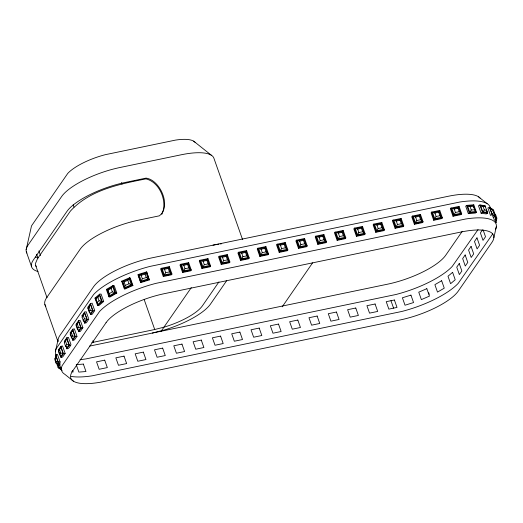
<?xml version="1.0" encoding="UTF-8"?>
<svg xmlns="http://www.w3.org/2000/svg" width="523" height="523" viewBox="0 0 523 523"><rect width="100%" height="100%" fill="white"/><g stroke="black" fill="none" stroke-linecap="round" stroke-linejoin="round"><path stroke-width="0.78" d="M140.733 282.59L138.124 274.542L146.662 271.882L149.271 279.929L140.733 282.59L138.111 275.157L138.124 274.542L141.125 275.327L145.08 274.091L146.662 271.882L149.271 279.929M57.589 363.936L58.112 365.427L58.315 362.4L55.7 354.967L55.922 355.941L54.83 359.608L56.046 363.054L57.89 364.446L58.112 365.427L59.864 364.891L60.067 361.864L57.445 354.431L55.7 354.967L55.497 357.987M55.843 357.17L55.922 355.941L58.315 362.4L60.067 361.864M56.046 363.054L56.138 361.655L54.922 358.209M57.89 364.446L58.053 361.988L56.138 361.655M495.543 216.077L495.634 214.678L494.405 213.75M495.458 221.281L495.981 222.765L496.183 219.738L494.353 214.535M495.981 222.765L495.758 221.785L496.85 218.124L495.634 214.678M494.065 214.437L494.85 216.666L494.353 215.783L494.771 213.561L493.562 210.115L489.541 207.265L487.881 207.977L490.496 215.411L492.156 214.698L494.85 216.666L493.189 217.378L492.666 215.888M122.225 281.596L121.656 281.204L124.062 281.936L125.278 285.381L124.271 288.637L124.847 289.036L132.92 285.532L130.299 278.099L129.73 277.706L121.656 281.204L124.271 288.637L132.352 285.14L132.92 285.532M26.15 249.752L31.171 227.407A36.865 11.513 -19.4 0 1 31.635 225.688L67.761 173.407A36.865 11.513 -19.4 0 1 105.378 154.671L175.434 140.112A36.865 11.513 -19.4 0 1 195.001 142.282M55.464 351.306L57.975 340.133M493.843 237.736L496.353 226.564M486.115 210.096L487.639 213.129L482.507 212.377L479.885 204.944L480.611 205.709L485.481 206.833L484.788 206.317L485.024 205.696L479.885 204.944L478.486 205.748L481.108 213.181L486.24 213.933L487.639 213.129L485.024 205.696M141.125 275.327L142.341 278.772L140.739 281.982L149.284 279.315L146.296 277.543L145.08 274.091M58.38 351.247L60.884 347.357L60.871 346.324L62.544 345.971L65.159 353.411L62.662 357.026L60.988 357.372L58.373 349.939L60.871 346.324L63.486 353.757L60.988 357.372L60.975 356.34L63.008 353.398L60.884 347.357L58.38 351.247L59.596 354.692L60.975 356.34M68.578 348.468L66.905 348.815L66.892 347.782L65.512 346.134L64.296 342.689L66.794 338.799L66.781 337.766L68.454 337.42L70.814 344.108M70.213 334.132L72.71 330.242L72.697 329.209L74.371 328.862L76.986 336.296L74.488 339.911L72.815 340.257L70.2 332.824L72.697 329.209L75.312 336.642L72.815 340.257L72.802 339.224L74.835 336.289L72.71 330.242L70.213 334.132L71.422 337.577L72.802 339.224M80.549 321.05L82.902 327.738L80.405 331.353L78.731 331.706L78.718 330.673L77.339 329.019L76.123 325.574L78.62 321.684L78.613 320.651L80.281 320.305M83.595 320.174L84.641 323.149L87.145 319.533L88.818 319.18L86.315 322.802L84.641 323.149L84.634 322.116L83.249 320.468L82.039 317.016L84.536 313.127L84.523 312.094L86.197 311.747L88.55 318.442M90.544 313.558L89.165 311.911L87.949 308.465L90.446 304.569L90.44 303.536L92.113 303.19L94.728 310.629L93.055 310.976L90.557 314.591L87.936 307.158L90.44 303.536L93.055 310.976L90.322 310.231L89.106 306.785L90.446 304.569L92.578 310.616L90.544 313.558L90.557 314.591L92.231 314.245L94.31 311.231M163.281 276.51L163.797 275.765L171.956 274.072L169.485 271.927L168.269 268.482L169.341 266.632L171.956 274.072L171.446 274.81L163.281 276.51L160.666 269.07L161.176 268.332L169.341 266.632M182.599 272.496L183.109 271.751L191.274 270.058L188.796 267.913L187.58 264.468L188.653 262.624L191.274 270.058L190.758 270.796L182.599 272.496L179.977 265.056L180.487 264.318L188.653 262.624M201.911 268.482L202.421 267.737L210.586 266.044L208.108 263.899L206.899 260.454L207.971 258.61L210.586 266.044L210.076 266.782L201.911 268.482L199.289 261.049L199.806 260.304L207.971 258.61M221.222 264.468L221.739 263.729L229.904 262.03L227.427 259.885L226.211 256.44L227.283 254.596L229.904 262.03L229.388 262.768L221.222 264.468L218.607 257.035L219.117 256.29L227.283 254.596M240.541 260.454L241.051 259.715L249.216 258.016L246.738 255.871L245.529 252.426L246.595 250.582L249.216 258.016L248.706 258.761L240.541 260.454L237.919 253.021L238.436 252.276L246.595 250.582M259.853 256.44L260.362 255.701L268.528 254.001L266.05 251.864L264.841 248.412L265.913 246.568L268.528 254.001L268.018 254.747L259.853 256.44L257.238 249.007L257.747 248.262L265.913 246.568M279.197 252.387L279.707 251.648L287.872 249.948L285.395 247.81L284.179 244.365L285.251 242.515L287.872 249.948L287.356 250.694L279.197 252.387L276.575 244.954L277.085 244.215L285.251 242.515M298.509 248.373L299.019 247.634L307.184 245.934L304.706 243.796L303.497 240.351L304.569 238.501L307.184 245.934L306.674 246.679L298.509 248.373L295.887 240.94L296.404 240.201L304.569 238.501M317.821 244.359L318.337 243.62L326.496 241.927L324.025 239.782L322.809 236.337L323.881 234.487L326.496 241.927L325.986 242.665L317.821 244.359L315.206 236.926L315.715 236.187L323.881 234.487L323.371 235.232M337.139 240.351L337.649 239.606L345.814 237.913L343.336 235.768L342.12 232.323L343.193 230.473L345.814 237.913L345.304 238.651L337.139 240.351L334.517 232.912L335.027 232.173L343.193 230.473M356.451 236.337L356.961 235.592L365.126 233.899L362.648 231.754L361.439 228.309L362.511 226.459L365.126 233.899L364.616 234.637L356.451 236.337L353.836 228.897L354.346 228.159L362.511 226.459M375.762 232.323L376.279 231.578L384.444 229.885L381.967 227.74L380.751 224.295L381.823 222.445L384.444 229.885L383.928 230.623L375.762 232.323L373.147 224.883L373.657 224.145L381.823 222.445L381.313 223.19M395.081 228.309L395.591 227.564L403.756 225.871L401.278 223.726L400.069 220.281L401.134 218.437L403.756 225.871L403.246 226.609L395.081 228.309L392.459 220.869L392.976 220.131L401.134 218.437M414.393 224.295L414.902 223.55L423.068 221.857L420.597 219.712L419.381 216.267L420.453 214.423L423.068 221.857L422.558 222.595L414.393 224.295L411.778 216.855L412.287 216.117L420.453 214.423M433.704 220.281L434.221 219.542L442.386 217.843L439.908 215.698L438.692 212.253L439.765 210.409L442.386 217.843L441.87 218.581L433.704 220.281L431.089 212.848L431.599 212.103L439.765 210.409L439.255 211.148M453.023 216.267L453.533 215.528L461.698 213.829L459.22 211.684L458.011 208.239L459.083 206.395L461.698 213.829L461.188 214.567L453.023 216.267L450.401 208.834L450.918 208.089L459.083 206.395M473.773 204.794L473.361 206.291L475.485 211.593L476.394 212.233L475.42 213.044L468.32 213.626L465.705 206.193L466.673 205.382L473.773 204.794L476.394 212.233L469.294 212.815L468.32 213.626M64.296 342.689L66.794 338.799L68.925 344.84L69.402 345.2L71.076 344.853M76.123 325.574L78.62 321.684L80.751 327.731L81.228 328.084L82.902 327.738M82.039 317.016L84.536 313.127L87.145 319.533L84.523 312.094L82.026 315.715L82.503 316.069M161.81 214.378C167.89 201.813 159.875 182.213 145.976 178.879C119.349 184.109 89.368 190.137 70.33 211.181L37.538 258.624L35.518 263.337L35.642 265.364L47.031 297.698M169.485 271.927L165.699 272.712L163.797 275.765L161.176 268.332L164.484 269.267L168.269 268.482M188.796 267.913L185.011 268.698L183.109 271.751L180.487 264.318L183.802 265.253L187.58 264.468M208.108 263.899L204.33 264.69L202.421 267.737L199.806 260.304L203.114 261.239L206.899 260.454M227.427 259.885L223.641 260.676L221.739 263.729L219.117 256.29L222.425 257.231L226.211 256.44M246.738 255.871L242.953 256.662L241.051 259.715L238.436 252.276L241.744 253.217L245.529 252.426M266.05 251.864L262.271 252.648L260.362 255.701L257.747 248.262L261.055 249.203L264.841 248.412M285.395 247.81L281.609 248.595L279.707 251.648L277.085 244.215L280.4 245.15L284.179 244.365M304.706 243.796L300.928 244.581L299.019 247.634L296.404 240.201L299.712 241.136L303.497 240.351M324.025 239.782L320.239 240.567L318.337 243.62L315.715 236.187L319.023 237.122L322.809 236.337M343.336 235.768L339.551 236.553L337.649 239.606L335.027 232.173L338.342 233.108L342.12 232.323M362.648 231.754L358.87 232.539L356.961 235.592L354.346 228.159L357.654 229.094L361.439 228.309M381.967 227.74L378.181 228.525L376.279 231.578L373.657 224.145L376.965 225.08L380.751 224.295M401.278 223.726L397.493 224.511L395.591 227.564L392.976 220.131L396.284 221.066L400.069 220.281M420.597 219.712L416.811 220.503L414.902 223.55L412.287 216.117L415.595 217.052L419.381 216.267M439.908 215.698L436.123 216.489L434.221 219.542L431.599 212.103L434.914 213.044L438.692 212.253M459.22 211.684L455.441 212.475L453.533 215.528L450.918 208.089L454.226 209.03L458.011 208.239M64.76 341.741L64.283 341.382L66.781 337.766L69.402 345.2L66.905 348.815L65.852 345.84M87.949 308.465L89.106 306.785M59.596 354.692L60.753 353.012L59.544 349.567M65.512 346.134L66.669 344.461L65.453 341.016M71.422 337.577L72.579 335.903L71.37 332.458M77.339 329.019L78.496 327.346L77.28 323.9M83.249 320.468L84.406 318.788L83.196 315.343M89.165 311.911L90.322 310.231M78.718 330.673L80.751 327.731L78.496 327.346M68.99 347.867L70.657 345.455M161.143 331.236L191.294 287.611M218.967 281.858L202.473 305.726A40.291 12.585 -19.4 0 1 164.568 326.999L154.723 329.516L93.401 342.258A40.291 12.585 -19.4 0 1 91.819 342.578M226.557 280.844L210.514 304.053A49.155 15.35 -19.4 0 1 164.268 330.006L152.258 333.079M282.211 306.824L312.591 262.86M462.273 231.297L445.773 255.165A49.155 15.35 -19.4 0 1 387.523 284.192L90.937 345.827A49.155 15.35 -19.4 0 1 89.485 346.115M478.048 229.577L452.232 266.416A55.301 17.272 -19.4 0 1 395.813 294.527L86.125 358.876A55.301 17.272 -19.4 0 1 80.084 359.647M482.481 229.917L480.402 232.931L483.017 240.364L485.514 236.749L483.16 230.055M492.751 233.879L458.2 283.361A55.301 17.272 -19.4 0 1 401.775 311.473L92.094 375.828A55.301 17.272 -19.4 0 1 71.141 376.41M103.691 301.47L101.54 301.281L97.794 304.484L95.729 299.163L97.866 297.332L99.416 295.234L99.599 294.174L101.076 294.037L103.691 301.47L99.082 305.412L97.605 305.55L94.99 298.11L99.599 294.174L102.22 301.608L97.605 305.55L97.794 304.484L95.663 298.437L94.99 298.11M474.577 209.736L471.282 210.011L469.294 212.815L466.673 205.382L470.072 206.559L473.361 206.291M493.385 217.3L494.438 220.275L496.183 219.738L495.922 219.327L496.85 218.124M106.352 289.415L107.999 290.232L111.138 288.415L113.118 285.48L114.184 285.63L116.806 293.063L110.039 296.992L108.974 296.848L106.352 289.415L113.118 285.48L115.74 292.919L116.806 293.063M484.788 206.317L480.611 205.709L482.742 211.75L486.913 212.364L486.697 210.279L484.318 209.932L482.507 212.377L481.108 213.181M491.672 209.344L490.038 208.141L492.313 209.207L493.529 212.652L492.156 214.698L489.541 207.265L492.163 214.188L494.353 215.783M124.062 281.936L127.802 280.315L129.73 277.706L132.352 285.14L129.018 283.76L125.278 285.381M96.945 302.608L99.082 300.777L101.54 301.281L99.416 295.234L95.663 298.437L95.729 299.163M109.215 293.684L112.353 291.86L115.74 292.919L108.974 296.848L109.215 293.684L107.999 290.232M61.113 367.787L59.452 368.499L57.876 364.041M138.889 274.915L141.217 274.189M142.341 278.772L146.296 277.543M89.054 306.923L87.936 307.158L88.413 307.511M82.026 315.715L83.137 315.48M77.227 324.038L76.11 324.267L78.731 331.706L81.228 328.084L78.613 320.651L76.11 324.267L76.587 324.626M71.311 332.595L70.2 332.824L70.677 333.184M76.986 336.296L75.312 336.642L72.579 335.903M64.283 341.382L65.401 341.153M59.485 349.704L58.373 349.939L58.851 350.292M65.159 353.411L63.486 353.757L60.753 353.012M213.024 245.156L218.732 244.117M220.17 243.934L221.608 243.751M71.716 371.748L73.187 371.964L72.658 370.48M84.406 318.788L86.661 319.174L84.634 322.116L84.098 320.606M66.669 344.461L68.925 344.84L66.892 347.782L66.356 346.272M492.221 209.743L493.562 210.115M56.909 364.171L58.118 367.617L61.099 369.192M61.073 369.323L58.118 367.617M493.529 212.652L494.771 213.561M62.139 370.467L59.452 368.499L58.125 364.211M478.329 196.648L487.103 203.643M193.687 141.171L211.24 155.154M73.495 381.221L64.715 374.226A55.301 17.272 -19.4 0 1 62.126 365.662L99.592 311.453A55.301 17.272 -19.4 0 1 156.011 283.342L465.692 218.993A55.301 17.272 -19.4 0 1 495.667 229.152M35.642 265.364L36.231 266.54M496.026 217.457L496.758 219.523M494.588 215.548L495.922 219.327M483.102 206.487L484.318 209.932M470.072 206.559L471.282 210.011M454.226 209.03L455.441 212.475M434.914 213.044L436.123 216.489M415.595 217.052L416.811 220.503M428.71 292.788L429.233 294.279M396.284 221.066L397.493 224.511M376.965 225.08L378.181 228.525M390.956 300.699L393.577 308.139M357.654 229.094L358.87 232.539M338.342 233.108L339.551 236.553M319.023 237.122L320.239 240.567M299.712 241.136L300.928 244.581M280.4 245.15L281.609 248.595M261.055 249.203L262.271 252.648M242.561 239.599L213.972 158.417A49.155 15.35 -19.4 0 0 181.2 154.782L119.872 167.523A49.155 15.35 -19.4 0 0 61.622 196.55L28.164 244.954A49.155 15.35 -19.4 0 0 26.902 253.034M241.744 253.217L242.953 256.662M222.425 257.231L223.641 260.676M203.114 261.239L204.33 264.69M183.802 265.253L185.011 268.698M164.484 269.267L165.699 272.712M121.454 182.573L121.996 184.109M144.204 299.646L154.723 329.516M127.802 280.315L129.018 283.76M122.487 282.342L124.847 289.036M111.138 288.415L112.353 291.86M73.168 204.833L73.978 207.134M97.866 297.332L99.082 300.777M92.859 340.728L93.401 342.258M38.905 250.942L40.526 255.538M36.597 254.263L37.944 258.094M26.333 251.811L31.596 266.75M44.88 304.471L57.89 341.421M59.341 363.4L59.864 364.891M56.216 355.163L55.673 353.62A55.301 17.272 -19.4 0 1 56.157 348.717L93.624 294.508A55.301 17.272 -19.4 0 1 150.042 266.397L459.724 202.041A55.301 17.272 -19.4 0 1 490.182 207.304M59.472 364.4L61.642 370.565M37.819 257.375A49.155 15.35 -19.4 0 1 35.499 257.12M480.081 198.125A49.155 15.35 -19.4 0 0 448.289 196.269L151.703 257.898A49.155 15.35 -19.4 0 0 93.447 286.924L59.995 335.335A49.155 15.35 -19.4 0 0 58.014 341.532M38.035 271.515A49.155 15.35 -19.4 0 1 33.426 259.898L66.879 211.488A49.155 15.35 -19.4 0 1 125.134 182.462L146.074 178.114C160.195 180.004 171.727 206.239 159.358 215.829L138.418 220.183A49.155 15.35 -19.4 0 0 80.163 249.21L46.71 297.613A49.155 15.35 -19.4 0 0 45.854 306.256M106.045 322.704L72.592 371.108A49.155 15.35 -19.4 0 0 103.534 381.6L400.121 319.971A49.155 15.35 -19.4 0 0 458.377 290.945L491.829 242.535A49.155 15.35 -19.4 0 0 460.887 232.042L164.3 293.678A49.155 15.35 -19.4 0 0 106.045 322.704M459.246 263.54L456.742 267.155L459.364 274.588L461.861 270.973L459.246 263.54M465.156 254.982L462.659 258.597L465.274 266.037L467.778 262.415L465.156 254.982M471.073 246.425L468.569 250.046L471.19 257.479L473.688 253.864L471.073 246.425M476.983 237.867L474.485 241.489L477.1 248.922L479.604 245.307L476.983 237.867M452.598 272.32L447.989 276.255L450.604 283.695L455.219 279.753L452.598 272.32M112.733 286.545L107.228 289.742L109.359 295.789L114.857 292.592L112.733 286.545M441.641 280.733L434.875 284.669L437.496 292.102L444.262 288.173L441.641 280.733M129.22 278.726L122.657 281.57L124.788 287.617L131.351 284.774L129.22 278.726M426.827 288.676L418.753 292.174L421.375 299.614L429.448 296.11L426.827 288.676M146.107 272.823L139.164 274.993L141.295 281.034L148.238 278.87L146.107 272.823M410.941 295.122L402.403 297.783L405.018 305.216L413.556 302.556L410.941 295.122M168.824 267.488L162.182 268.868L164.314 274.915L170.949 273.536L168.824 267.488M188.136 263.474L181.501 264.854L183.625 270.901L190.267 269.522L188.136 263.474M207.448 259.46L200.812 260.84L202.944 266.887L209.579 265.507L207.448 259.46M226.766 255.446L220.124 256.826L222.255 262.873L228.891 261.493L226.766 255.446M246.078 251.432L239.442 252.812L241.567 258.859L248.209 257.479L246.078 251.432M265.39 247.418L258.754 248.798L260.885 254.845L267.521 253.465L265.39 247.418M284.734 243.372L278.099 244.751L280.223 250.792L286.866 249.412L284.734 243.372M304.046 239.357L297.41 240.737L299.542 246.778L306.177 245.398L304.046 239.357M323.364 235.343L316.722 236.723L318.853 242.764L325.489 241.384L323.364 235.343M342.676 231.329L336.041 232.709L338.165 238.756L344.807 237.377L342.676 231.329M361.988 227.315L355.352 228.695L357.484 234.742L364.119 233.363L361.988 227.315M381.306 223.301L374.664 224.681L376.795 230.728L383.431 229.349L381.306 223.301M400.618 219.287L393.982 220.667L396.107 226.714L402.749 225.335L400.618 219.287M419.936 215.273L413.294 216.653L415.425 222.7L422.061 221.321L419.936 215.273M439.248 211.259L432.613 212.639L434.737 218.686L441.379 217.306L439.248 211.259M458.56 207.245L451.924 208.625L454.056 214.672L460.691 213.292L458.56 207.245M104.711 360.151L96.546 361.844L99.161 369.284L107.326 367.584L104.711 360.151M124.023 356.137L115.858 357.837L118.479 365.27L126.644 363.57L124.023 356.137M143.341 352.123L135.176 353.823L137.791 361.256L145.956 359.556L143.341 352.123M162.653 348.109L154.488 349.809L157.109 357.242L165.268 355.548L162.653 348.109M181.965 344.095L173.799 345.795L176.421 353.228L184.586 351.534L181.965 344.095M201.283 340.081L193.118 341.781L195.733 349.214L203.898 347.52L201.283 340.081M220.569 336.106L212.403 337.806L215.025 345.239L223.184 343.546L220.569 336.106M239.88 332.092L231.715 333.792L234.337 341.225L242.502 339.532L239.88 332.092M259.199 328.084L251.033 329.778L253.648 337.211L261.814 335.518L259.199 328.084M278.511 324.07L270.345 325.764L272.967 333.203L281.132 331.504L278.511 324.07M297.822 320.056L289.664 321.75L292.279 329.189L300.444 327.49L297.822 320.056M317.141 316.042L308.975 317.736L311.59 325.175L319.756 323.476L317.141 316.042M336.452 312.028L328.287 313.722L330.909 321.161L339.074 319.461L336.452 312.028M355.764 308.014L347.605 309.708L350.22 317.147L358.386 315.447L355.764 308.014M375.083 304L366.917 305.7L369.539 313.133L377.698 311.433L375.083 304M394.394 299.986L386.229 301.686L388.851 309.119L397.016 307.419L394.394 299.986M473.354 205.546L467.582 206.023L469.713 212.07L475.485 211.593L473.354 205.546M83.353 364.08L76.247 364.668L78.868 372.101L85.968 371.52L83.353 364.08"/></g></svg>
